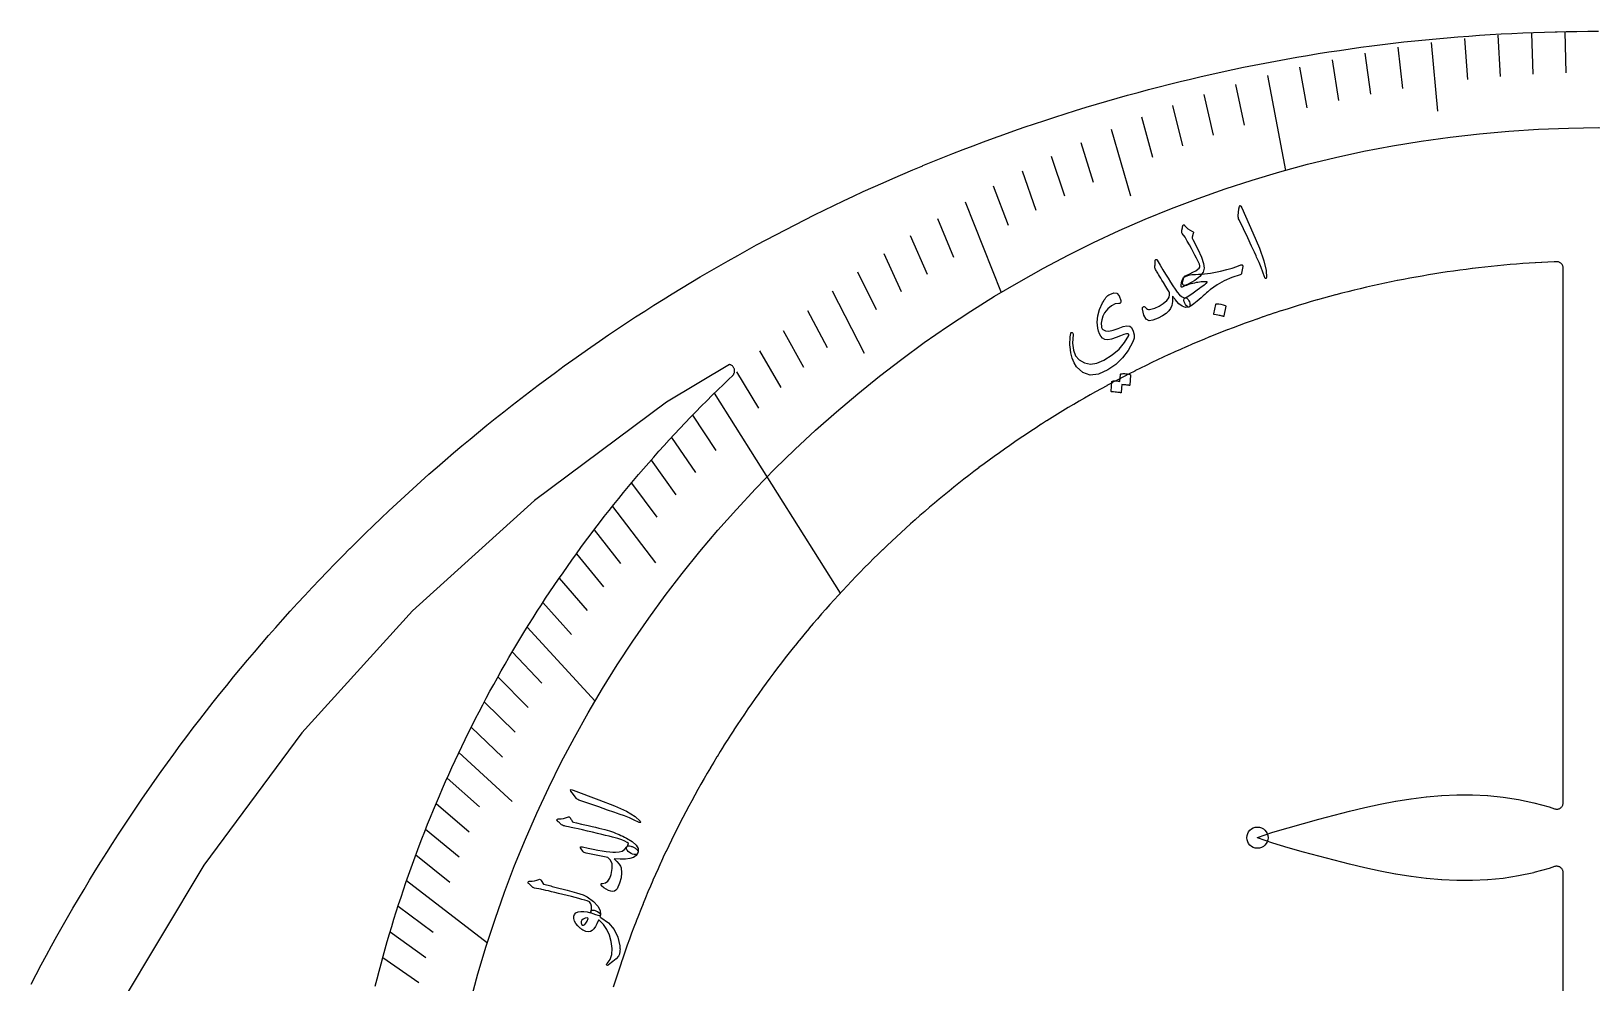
# Model space of a CAD drawing. Header units: millimetres. Extents: x -67 to 67, y -67 to 67.
# Drawn here: x -59.5 to -0.3, y 30.9 to 67 of the extents above; entities that cross this region are included whole.
import ezdxf

# ---------------------------------------------------------------- set-up
doc = ezdxf.new("R2010")
doc.units = ezdxf.units.MM
for name, color, linetype in [('CUT_INNER', 6, 'Continuous'), ('CUT_OUTER', 1, 'Continuous'), ('ENGRAVE', 7, 'Continuous'), ('ENGRAVE_FINE', 8, 'Continuous'), ('TEXT', 5, 'Continuous')]:
    doc.layers.add(name, color=color, linetype=linetype)

msp = doc.modelspace()

# ---------------------------------------------------------------- linework, layer by layer
at = {"layer": 'CUT_INNER'}
for points in [[(-1.34, 17.5474), (-1.34, 35.0734), (-1.3412, 35.0983), (-1.345, 35.123), (-1.3512, 35.1472), (-1.3597, 35.1707), (-1.3706, 35.1932), (-1.3836, 35.2145), (-1.3987, 35.2344), (-1.4157, 35.2526), (-1.4345, 35.2691), (-1.4548, 35.2837), (-1.4765, 35.2961), (-1.4992, 35.3063), (-1.5229, 35.3142), (-1.5473, 35.3197), (-1.5721, 35.3227), (-1.5971, 35.3233), (-1.622, 35.3213), (-1.6465, 35.3169), (-1.6706, 35.3101), (-1.872, 35.2415), (-1.8791, 35.2393), (-2.4547, 35.081), (-2.4617, 35.0793), (-3.0373, 34.9561), (-3.0442, 34.9548), (-3.62, 34.8648), (-3.6267, 34.864), (-4.2027, 34.8058), (-4.2092, 34.8053), (-4.7855, 34.7773), (-4.7917, 34.7771), (-5.3683, 34.7776), (-5.3741, 34.7777), (-5.9512, 34.8048), (-5.9564, 34.8051), (-6.5341, 34.8566), (-6.5388, 34.8571), (-7.117, 34.9309), (-7.1211, 34.9315), (-7.6999, 35.0251), (-7.7034, 35.0257), (-8.2828, 35.1366), (-8.2857, 35.1372), (-8.8657, 35.2627), (-8.868, 35.2633), (-9.4485, 35.4008), (-9.4504, 35.4013), (-10.0314, 35.5483), (-10.0328, 35.5486), (-10.6137, 35.7026), (-11.1964, 35.8623), (-11.7793, 36.0264), (-11.7805, 36.0267), (-12.3589, 36.1962), (-12.366, 36.1985), (-12.9391, 36.4044), (-12.9443, 36.4066), (-12.9391, 36.4088), (-12.366, 36.6147), (-12.3589, 36.617), (-11.7805, 36.7865), (-11.7793, 36.7869), (-11.1981, 36.9505), (-10.6157, 37.1101), (-10.0328, 37.2646), (-10.0314, 37.2649), (-9.4504, 37.412), (-9.4485, 37.4124), (-8.868, 37.5499), (-8.8657, 37.5505), (-8.2857, 37.676), (-8.2828, 37.6766), (-7.7034, 37.7875), (-7.6999, 37.7881), (-7.1211, 37.8817), (-7.117, 37.8823), (-6.5388, 37.9561), (-6.5341, 37.9566), (-5.9564, 38.0081), (-5.9512, 38.0085), (-5.3741, 38.0355), (-5.3683, 38.0356), (-4.7917, 38.0361), (-4.7855, 38.0359), (-4.2092, 38.0079), (-4.2027, 38.0074), (-3.6267, 37.9492), (-3.62, 37.9484), (-3.0442, 37.8584), (-3.0373, 37.8572), (-2.4617, 37.7339), (-2.4547, 37.7322), (-1.8791, 37.5739), (-1.872, 37.5717), (-1.6706, 37.5032), (-1.6465, 37.4963), (-1.622, 37.4919), (-1.5971, 37.4899), (-1.5721, 37.4905), (-1.5473, 37.4935), (-1.5229, 37.499), (-1.4992, 37.5069), (-1.4765, 37.5171), (-1.4548, 37.5295), (-1.4345, 37.5441), (-1.4157, 37.5606), (-1.3987, 37.5788), (-1.3836, 37.5987), (-1.3706, 37.62), (-1.3597, 37.6425), (-1.3512, 37.666), (-1.345, 37.6902), (-1.3412, 37.7149), (-1.34, 37.7398), (-1.34, 58.0073), (-1.3413, 58.0324), (-1.345, 58.0573), (-1.3513, 58.0817), (-1.36, 58.1053), (-1.371, 58.1279), (-1.3842, 58.1493), (-1.3995, 58.1693), (-1.4168, 58.1876), (-1.4358, 58.2041), (-1.4563, 58.2186), (-1.4782, 58.231), (-1.5013, 58.2411), (-1.5252, 58.2488), (-1.5498, 58.2541), (-1.5748, 58.2569), (-1.6, 58.2571), (-1.68, 58.2539), (-1.6816, 58.2539), (-1.92, 58.2429), (-1.9215, 58.2428), (-2.1598, 58.2304), (-2.1613, 58.2303), (-2.3996, 58.2164), (-2.4011, 58.2163), (-2.6393, 58.2009), (-2.6408, 58.2008), (-2.8789, 58.184), (-2.8804, 58.1839), (-3.1184, 58.1656), (-3.1199, 58.1655), (-3.3577, 58.1457), (-3.3592, 58.1456), (-3.597, 58.1244), (-3.5985, 58.1242), (-3.8361, 58.1016), (-3.8376, 58.1014), (-4.075, 58.0773), (-4.0765, 58.0772), (-4.3138, 58.0516), (-4.3153, 58.0514), (-4.5525, 58.0244), (-4.554, 58.0242), (-4.7909, 57.9957), (-4.7924, 57.9955), (-5.0292, 57.9656), (-5.0307, 57.9654), (-5.2673, 57.934), (-5.2688, 57.9338), (-5.5052, 57.9009), (-5.5067, 57.9007), (-5.7429, 57.8664), (-5.7444, 57.8662), (-5.9804, 57.8305), (-5.9819, 57.8302), (-6.2176, 57.793), (-6.2192, 57.7928), (-6.4547, 57.7542), (-6.4562, 57.7539), (-6.6914, 57.7138), (-6.6929, 57.7136), (-6.928, 57.672), (-6.9295, 57.6718), (-7.1642, 57.6288), (-7.1657, 57.6285), (-7.4002, 57.5841), (-7.4017, 57.5838), (-7.6359, 57.538), (-7.6374, 57.5377), (-7.8714, 57.4904), (-7.8729, 57.4901), (-8.1065, 57.4414), (-8.108, 57.4411), (-8.3413, 57.3909), (-8.3428, 57.3906), (-8.5758, 57.339), (-8.5773, 57.3387), (-8.81, 57.2857), (-8.8115, 57.2854), (-9.0439, 57.2309), (-9.0454, 57.2306), (-9.2774, 57.1747), (-9.2789, 57.1744), (-9.5106, 57.1171), (-9.512, 57.1167), (-9.7434, 57.058), (-9.7448, 57.0576), (-9.9758, 56.9975), (-9.9773, 56.9971), (-10.2079, 56.9356), (-10.2093, 56.9352), (-10.4396, 56.8722), (-10.441, 56.8718), (-10.6708, 56.8075), (-10.6723, 56.8071), (-10.9017, 56.7413), (-10.9032, 56.7409), (-11.1322, 56.6737), (-11.1337, 56.6733), (-11.3623, 56.6047), (-11.3637, 56.6042), (-11.5919, 56.5343), (-11.5934, 56.5338), (-11.8211, 56.4624), (-11.8225, 56.462), (-12.0498, 56.3892), (-12.0513, 56.3887), (-12.2781, 56.3146), (-12.2796, 56.3141), (-12.506, 56.2385), (-12.5074, 56.238), (-12.7333, 56.1611), (-12.7348, 56.1606), (-12.9602, 56.0823), (-12.9617, 56.0817), (-13.1866, 56.002), (-13.188, 56.0015), (-13.4125, 55.9204), (-13.4139, 55.9199), (-13.6379, 55.8374), (-13.6393, 55.8369), (-13.8628, 55.7531), (-13.8642, 55.7525), (-14.0871, 55.6673), (-14.0886, 55.6668), (-14.311, 55.5802), (-14.3124, 55.5796), (-14.5342, 55.4917), (-14.5357, 55.4911), (-14.757, 55.4018), (-14.7584, 55.4013), (-14.9792, 55.3106), (-14.9806, 55.31), (-15.2008, 55.218), (-15.2022, 55.2174), (-15.4218, 55.1241), (-15.4233, 55.1235), (-15.6423, 55.0288), (-15.6437, 55.0281), (-15.8622, 54.9321), (-15.8636, 54.9315), (-16.0815, 54.8341), (-16.0829, 54.8335), (-16.3002, 54.7348), (-16.3016, 54.7341), (-16.5182, 54.6341), (-16.5196, 54.6334), (-16.7357, 54.5321), (-16.737, 54.5314), (-16.9525, 54.4287), (-16.9539, 54.428), (-17.1686, 54.324), (-17.17, 54.3233), (-17.3842, 54.218), (-17.3855, 54.2173), (-17.599, 54.1107), (-17.6004, 54.11), (-17.8133, 54.002), (-17.8146, 54.0013), (-18.0268, 53.8921), (-18.0282, 53.8914), (-18.2397, 53.7808), (-18.241, 53.7801), (-18.4518, 53.6682), (-18.4532, 53.6675), (-18.6633, 53.5544), (-18.6647, 53.5536), (-18.8741, 53.4392), (-18.8754, 53.4385), (-19.0842, 53.3228), (-19.0855, 53.322), (-19.2935, 53.205), (-19.2948, 53.2043), (-19.5021, 53.086), (-19.5034, 53.0852), (-19.71, 52.9657), (-19.7113, 52.9649), (-19.9172, 52.8441), (-19.9185, 52.8433), (-20.1235, 52.7213), (-20.1249, 52.7205), (-20.3292, 52.5972), (-20.3305, 52.5964), (-20.5341, 52.4718), (-20.5354, 52.471), (-20.7382, 52.3452), (-20.7395, 52.3444), (-20.9415, 52.2173), (-20.9428, 52.2165), (-21.144, 52.0882), (-21.1453, 52.0874), (-21.3457, 51.9578), (-21.347, 51.957), (-21.5467, 51.8262), (-21.5479, 51.8254), (-21.7468, 51.6934), (-21.7481, 51.6926), (-21.9461, 51.5594), (-21.9474, 51.5585), (-22.1446, 51.4241), (-22.1458, 51.4232), (-22.3422, 51.2876), (-22.3435, 51.2867), (-22.539, 51.1499), (-22.5402, 51.149), (-22.7349, 51.011), (-22.7362, 51.0101), (-22.93, 50.8709), (-22.9313, 50.87), (-23.1243, 50.7296), (-23.1255, 50.7287), (-23.3176, 50.5871), (-23.3189, 50.5862), (-23.5101, 50.4435), (-23.5113, 50.4426), (-23.7017, 50.2986), (-23.7029, 50.2977), (-23.8924, 50.1526), (-23.8936, 50.1517), (-24.0822, 50.0054), (-24.0834, 50.0045), (-24.2711, 49.8571), (-24.2723, 49.8561), (-24.4591, 49.7076), (-24.4603, 49.7066), (-24.6462, 49.5569), (-24.6474, 49.556), (-24.8323, 49.4051), (-24.8335, 49.4042), (-25.0175, 49.2522), (-25.0187, 49.2512), (-25.2018, 49.0981), (-25.2029, 49.0971), (-25.3851, 48.9429), (-25.3862, 48.9419), (-25.5674, 48.7866), (-25.5686, 48.7856), (-25.7488, 48.6292), (-25.75, 48.6282), (-25.9292, 48.4706), (-25.9304, 48.4696), (-26.1087, 48.311), (-26.1098, 48.3099), (-26.2872, 48.1502), (-26.2883, 48.1492), (-26.4646, 47.9884), (-26.4658, 47.9873), (-26.6411, 47.8255), (-26.6422, 47.8244), (-26.8166, 47.6614), (-26.8177, 47.6604), (-26.991, 47.4964), (-26.9922, 47.4953), (-27.1645, 47.3302), (-27.1656, 47.3292), (-27.3369, 47.163), (-27.338, 47.1619), (-27.5083, 46.9947), (-27.5094, 46.9937), (-27.6787, 46.8254), (-27.6798, 46.8243), (-27.848, 46.6551), (-27.8491, 46.654), (-28.0163, 46.4837), (-28.0173, 46.4826), (-28.1835, 46.3113), (-28.1845, 46.3102), (-28.3496, 46.1378), (-28.3507, 46.1367), (-28.5147, 45.9634), (-28.5158, 45.9623), (-28.6787, 45.7879), (-28.6798, 45.7868), (-28.8417, 45.6114), (-28.8427, 45.6103), (-29.0035, 45.434), (-29.0045, 45.4328), (-29.1643, 45.2555), (-29.1653, 45.2544), (-29.3239, 45.0761), (-29.3249, 45.0749), (-29.4825, 44.8957), (-29.4835, 44.8945), (-29.6399, 44.7143), (-29.6409, 44.7131), (-29.7963, 44.5319), (-29.7972, 44.5307), (-29.9515, 44.3486), (-29.9524, 44.3474), (-30.1055, 44.1644), (-30.1065, 44.1632), (-30.2585, 43.9792), (-30.2595, 43.978), (-30.4103, 43.793), (-30.4113, 43.7918), (-30.561, 43.606), (-30.5619, 43.6048), (-30.7105, 43.418), (-30.7114, 43.4168), (-30.8588, 43.2291), (-30.8598, 43.2279), (-31.006, 43.0393), (-31.0069, 43.0381), (-31.152, 42.8486), (-31.153, 42.8474), (-31.2969, 42.657), (-31.2978, 42.6558), (-31.4406, 42.4645), (-31.4415, 42.4633), (-31.583, 42.2712), (-31.584, 42.2699), (-31.7243, 42.077), (-31.7252, 42.0757), (-31.8645, 41.8819), (-31.8653, 41.8806), (-32.0034, 41.6859), (-32.0042, 41.6847), (-32.1411, 41.4891), (-32.1419, 41.4879), (-32.2776, 41.2915), (-32.2784, 41.2902), (-32.4128, 41.093), (-32.4137, 41.0918), (-32.5469, 40.8937), (-32.5477, 40.8925), (-32.6797, 40.6936), (-32.6806, 40.6923), (-32.8113, 40.4927), (-32.8122, 40.4914), (-32.9417, 40.291), (-32.9425, 40.2897), (-33.0708, 40.0884), (-33.0716, 40.0871), (-33.1987, 39.8851), (-33.1995, 39.8838), (-33.3253, 39.681), (-33.3261, 39.6797), (-33.4507, 39.4762), (-33.4515, 39.4749), (-33.5748, 39.2705), (-33.5756, 39.2692), (-33.6977, 39.0641), (-33.6984, 39.0628), (-33.8192, 38.857), (-33.82, 38.8557), (-33.9396, 38.6491), (-33.9403, 38.6478), (-34.0586, 38.4405), (-34.0593, 38.4392), (-34.1763, 38.2312), (-34.1771, 38.2298), (-34.2928, 38.0211), (-34.2935, 38.0198), (-34.408, 37.8103), (-34.4087, 37.809), (-34.5218, 37.5989), (-34.5226, 37.5975), (-34.6344, 37.3867), (-34.6351, 37.3853), (-34.7457, 37.1738), (-34.7464, 37.1725), (-34.8557, 36.9603), (-34.8564, 36.9589), (-34.9643, 36.7461), (-34.965, 36.7447), (-35.0717, 36.5312), (-35.0723, 36.5298), (-35.1777, 36.3157), (-35.1783, 36.3143), (-35.2824, 36.0995), (-35.283, 36.0981), (-35.3857, 35.8827), (-35.3864, 35.8813), (-35.4878, 35.6653), (-35.4884, 35.6639), (-35.5884, 35.4472), (-35.5891, 35.4458), (-35.6878, 35.2286), (-35.6884, 35.2272), (-35.7858, 35.0093), (-35.7864, 35.0079), (-35.8825, 34.7894), (-35.8831, 34.788), (-35.9778, 34.5689), (-35.9784, 34.5675), (-36.0717, 34.3479), (-36.0723, 34.3465), (-36.1643, 34.1263), (-36.1649, 34.1249), (-36.2556, 33.9041), (-36.2562, 33.9027), (-36.3455, 33.6813), (-36.346, 33.6799), (-36.434, 33.4581), (-36.4345, 33.4566), (-36.5211, 33.2342), (-36.5216, 33.2328), (-36.6069, 33.0099), (-36.6074, 33.0084), (-36.6912, 32.785), (-36.6918, 32.7836), (-36.7742, 32.5596), (-36.7748, 32.5582), (-36.8558, 32.3337), (-36.8564, 32.3323), (-36.9361, 32.1073), (-36.9366, 32.1059), (-37.0149, 31.8805), (-37.0154, 31.879), (-37.0924, 31.6531), (-37.0928, 31.6516), (-37.1684, 31.4253), (-37.1689, 31.4238), (-37.243, 31.197), (-37.2435, 31.1955), (-37.3163, 30.9682), (-37.3168, 30.9668), (-37.3881, 30.739)], [(-46.4204, 30.7726), (-46.3482, 31.0572), (-46.2742, 31.3414), (-46.1985, 31.6251), (-46.1211, 31.9083), (-46.0419, 32.1911), (-45.961, 32.4733), (-45.8783, 32.7551), (-45.794, 33.0363), (-45.7079, 33.317), (-45.62, 33.5972), (-45.5305, 33.8769), (-45.4393, 34.156), (-45.3463, 34.4345), (-45.2516, 34.7125), (-45.1553, 34.9898), (-45.0572, 35.2666), (-44.9574, 35.5428), (-44.856, 35.8183), (-44.7528, 36.0932), (-44.648, 36.3675), (-44.5415, 36.6411), (-44.4333, 36.9141), (-44.3235, 37.1864), (-44.2119, 37.458), (-44.0987, 37.729), (-43.9839, 37.9992), (-43.8674, 38.2687), (-43.7492, 38.5375), (-43.6294, 38.8056), (-43.5079, 39.0729), (-43.3848, 39.3395), (-43.2601, 39.6053), (-43.1338, 39.8704), (-43.0058, 40.1347), (-42.8762, 40.3982), (-42.745, 40.6608), (-42.6122, 40.9227), (-42.4777, 41.1838), (-42.3417, 41.444), (-42.2041, 41.7034), (-42.0649, 41.9619), (-41.9241, 42.2196), (-41.7817, 42.4764), (-41.6378, 42.7323), (-41.4923, 42.9874), (-41.3452, 43.2415), (-41.1966, 43.4947), (-41.0464, 43.7471), (-40.8947, 43.9985), (-40.7414, 44.2489), (-40.5866, 44.4984), (-40.4303, 44.747), (-40.2725, 44.9946), (-40.1131, 45.2412), (-39.9522, 45.4868), (-39.7898, 45.7315), (-39.626, 45.9751), (-39.4606, 46.2178), (-39.2937, 46.4594), (-39.1254, 46.7), (-38.9556, 46.9395), (-38.7843, 47.178), (-38.6116, 47.4155), (-38.4374, 47.6518), (-38.2618, 47.8872), (-38.0847, 48.1214), (-37.9062, 48.3545), (-37.7263, 48.5866), (-37.5449, 48.8175), (-37.3621, 49.0473), (-37.178, 49.276), (-36.9924, 49.5035), (-36.8054, 49.73), (-36.6171, 49.9552), (-36.4273, 50.1793), (-36.2362, 50.4022), (-36.0437, 50.624), (-35.8499, 50.8446), (-35.6547, 51.0639), (-35.4582, 51.2821), (-35.2604, 51.4991), (-35.0612, 51.7148), (-34.8607, 51.9293), (-34.6589, 52.1426), (-34.4558, 52.3547), (-34.2513, 52.5655), (-34.0456, 52.775), (-33.8387, 52.9833), (-33.6304, 53.1902), (-33.4209, 53.396), (-33.2101, 53.6004), (-32.998, 53.8035), (-32.8624, 53.9319), (-32.8455, 53.9495), (-32.8304, 53.9687), (-32.8172, 53.9893), (-32.8061, 54.0111), (-32.7972, 54.0338), (-32.7906, 54.0574), (-32.7863, 54.0814), (-32.7843, 54.1058), (-32.7848, 54.1302), (-32.7876, 54.1544), (-32.7928, 54.1783), (-32.8003, 54.2016), (-32.81, 54.224), (-32.8218, 54.2454), (-32.8357, 54.2655), (-32.8515, 54.2841), (-32.869, 54.3011), (-32.8881, 54.3164), (-32.9086, 54.3296), (-32.9303, 54.3409), (-32.953, 54.3499), (-32.9722, 54.3555), (-35.362, 52.9231), (-35.3621, 52.923), (-40.3791, 49.2021), (-40.3792, 49.2021), (-45.0073, 45.0074), (-45.0074, 45.0073), (-49.2021, 40.3792), (-49.2021, 40.3791), (-52.923, 35.3621), (-52.9231, 35.362), (-56.1343, 30.0044)]]:
    msp.add_lwpolyline(points, dxfattribs=at)
at = {"layer": 'CUT_OUTER'}
msp.add_lwpolyline([(-59.4722, 30.8554), (-59.2818, 31.2197), (-59.0891, 31.5829), (-59.0888, 31.5835), (-59.0887, 31.5836), (-59.0887, 31.5837), (-58.8942, 31.9449), (-58.6971, 32.3056), (-58.4977, 32.6652), (-58.2962, 33.0235), (-58.0925, 33.3806), (-57.8866, 33.7364), (-57.6785, 34.091), (-57.4682, 34.4442), (-57.2558, 34.7962), (-57.0412, 35.1469), (-56.8245, 35.4962), (-56.6056, 35.8442), (-56.3846, 36.1908), (-56.1615, 36.5361), (-55.9362, 36.88), (-55.7089, 37.2226), (-55.7085, 37.2231), (-55.7085, 37.2232), (-55.7084, 37.2233), (-55.4794, 37.5637), (-55.2479, 37.9034), (-55.0143, 38.2417), (-54.7786, 38.5785), (-54.5409, 38.9139), (-54.3011, 39.2478), (-54.0592, 39.5803), (-53.8154, 39.9112), (-53.5695, 40.2407), (-53.3215, 40.5686), (-53.0716, 40.895), (-52.8197, 41.2199), (-52.5658, 41.5432), (-52.3099, 41.865), (-52.052, 42.1852), (-51.7922, 42.5038), (-51.7918, 42.5043), (-51.7917, 42.5044), (-51.7916, 42.5044), (-51.5304, 42.8207), (-51.2667, 43.1361), (-51.0011, 43.4499), (-50.7335, 43.762), (-50.464, 44.0725), (-50.1926, 44.3813), (-49.9194, 44.6884), (-49.6442, 44.9939), (-49.3672, 45.2976), (-49.0884, 45.5997), (-48.8076, 45.9), (-48.5251, 46.1987), (-48.2407, 46.4955), (-47.9545, 46.7907), (-47.6665, 47.084), (-47.3767, 47.3756), (-47.3762, 47.3761), (-47.3762, 47.3762), (-47.3761, 47.3762), (-47.0851, 47.6654), (-46.7918, 47.9534), (-46.4966, 48.2396), (-46.1998, 48.524), (-45.9012, 48.8066), (-45.6008, 49.0873), (-45.2988, 49.3662), (-44.995, 49.6432), (-44.6896, 49.9184), (-44.3824, 50.1916), (-44.0736, 50.463), (-43.7632, 50.7325), (-43.451, 51.0001), (-43.1373, 51.2657), (-42.8219, 51.5294), (-42.5049, 51.7912), (-42.5044, 51.7916), (-42.5044, 51.7917), (-42.5043, 51.7918), (-42.1864, 52.051), (-41.8662, 52.3089), (-41.5444, 52.5648), (-41.2211, 52.8187), (-40.8963, 53.0707), (-40.5698, 53.3206), (-40.2419, 53.5685), (-39.9125, 53.8144), (-39.5815, 54.0583), (-39.2491, 54.3002), (-38.9152, 54.54), (-38.5798, 54.7777), (-38.2429, 55.0134), (-37.9047, 55.247), (-37.565, 55.4786), (-37.2238, 55.708), (-37.2233, 55.7084), (-37.2232, 55.7085), (-37.2231, 55.7085), (-36.8813, 55.9354), (-36.5374, 56.1606), (-36.1921, 56.3838), (-35.8455, 56.6048), (-35.4975, 56.8237), (-35.1482, 57.0404), (-34.7975, 57.255), (-34.4455, 57.4674), (-34.0923, 57.6777), (-33.7377, 57.8858), (-33.3819, 58.0917), (-33.0248, 58.2954), (-32.6665, 58.497), (-32.307, 58.6963), (-31.9462, 58.8935), (-31.5843, 59.0884), (-31.5837, 59.0887), (-31.5836, 59.0887), (-31.5835, 59.0888), (-31.2211, 59.281), (-30.8568, 59.4715), (-30.4913, 59.6597), (-30.1246, 59.8457), (-29.7569, 60.0294), (-29.388, 60.2109), (-29.018, 60.39), (-28.6469, 60.567), (-28.2747, 60.7416), (-27.9015, 60.9139), (-27.5272, 61.084), (-27.1519, 61.2517), (-26.7755, 61.4172), (-26.3982, 61.5803), (-26.0198, 61.7411), (-25.6405, 61.8996), (-25.6399, 61.8999), (-25.6398, 61.8999), (-25.6397, 61.9), (-25.2602, 62.0558), (-24.879, 62.2096), (-24.4968, 62.3611), (-24.1137, 62.5102), (-23.7297, 62.657), (-23.3448, 62.8014), (-22.959, 62.9435), (-22.5723, 63.0832), (-22.1848, 63.2205), (-21.7965, 63.3554), (-21.4074, 63.488), (-21.0174, 63.6181), (-20.6267, 63.7459), (-20.2351, 63.8713), (-19.8428, 63.9942), (-19.4498, 64.1148), (-19.4492, 64.115), (-19.4491, 64.115), (-19.449, 64.115), (-19.056, 64.2329), (-18.6616, 64.3486), (-18.2664, 64.4619), (-17.8705, 64.5728), (-17.4739, 64.6812), (-17.0767, 64.7872), (-16.6789, 64.8908), (-16.2804, 64.9919), (-15.8813, 65.0906), (-15.4816, 65.1868), (-15.0814, 65.2806), (-14.6805, 65.3719), (-14.2791, 65.4607), (-13.8772, 65.5471), (-13.4748, 65.631), (-13.0718, 65.7125), (-13.0711, 65.7126), (-13.0711, 65.7126), (-13.071, 65.7126), (-12.6684, 65.7914), (-12.2644, 65.8679), (-11.86, 65.9419), (-11.4552, 66.0135), (-11.0499, 66.0825), (-10.6442, 66.1491), (-10.2382, 66.2131), (-9.8317, 66.2747), (-9.4249, 66.3338), (-9.0177, 66.3904), (-8.6101, 66.4445), (-8.2023, 66.496), (-7.7941, 66.5451), (-7.3856, 66.5917), (-6.9769, 66.6357), (-6.5679, 66.6773), (-6.5672, 66.6774), (-6.5671, 66.6774), (-6.567, 66.6774), (-6.1587, 66.7163), (-5.7492, 66.7529), (-5.3395, 66.7869), (-4.9296, 66.8184), (-4.5195, 66.8474), (-4.1093, 66.8739), (-3.6988, 66.8978), (-3.2883, 66.9193), (-2.8776, 66.9382), (-2.4668, 66.9546), (-2.056, 66.9684), (-1.645, 66.9798), (-1.5661, 66.9815), (-1.2333, 66.9886), (-0.8222, 66.995), (-0.4111, 66.9987), (0, 67)], dxfattribs=at)
at = {"layer": 'ENGRAVE'}
for points in [[(-12.5674, 65.3203), (-11.8741, 61.7168)], [(-24.0369, 60.5252), (-22.6705, 57.0844)], [(-33.5549, 53.2647), (-28.7775, 45.6811)], [(-40.6493, 44.3978), (-38.0751, 41.5863)], [(-45.228, 34.7811), (-42.156, 32.4187)]]:
    msp.add_lwpolyline(points, dxfattribs=at)
for centre, radius in [((0, 19.1457), 44.1961), ((-12.9451, 36.4066), 0.402)]:
    msp.add_circle(centre, radius, dxfattribs=at)
at = {"layer": 'ENGRAVE_FINE'}
for points in [[(-2.5503, 66.932), (-2.4906, 65.3651)], [(-1.2757, 66.983), (-1.2459, 65.4154)], [(-7.6138, 66.3904), (-7.435, 64.8312)], [(-6.3555, 66.5761), (-6.107, 63.9729)], [(-5.0913, 66.7284), (-4.972, 65.1644)], [(-3.8226, 66.8471), (-3.733, 65.2814)], [(-10.1088, 65.9201), (-9.8707, 64.3675)], [(-8.8653, 66.1717), (-8.6568, 64.6155)], [(-11.3431, 65.6362), (-11.0755, 64.0876)], [(-14.9812, 64.5945), (-14.6255, 63.0608)], [(-13.7804, 64.9729), (-13.454, 63.4337)], [(-16.1689, 64.1857), (-15.784, 62.6578)], [(-17.3424, 63.747), (-16.9284, 62.2255)], [(-19.6432, 62.7826), (-19.1716, 61.2751)], [(-18.5008, 63.2791), (-17.7626, 60.7542)], [(-20.7689, 62.2582), (-20.2686, 60.7585)], [(-21.8769, 61.7067), (-21.3481, 60.2151)], [(-22.9665, 61.1287), (-22.4094, 59.6458)], [(-25.0875, 59.8968), (-24.4742, 58.4325)], [(-26.1176, 59.2444), (-25.4765, 57.7901)], [(-27.1266, 58.5688), (-26.4579, 57.1249)], [(-28.1139, 57.8709), (-27.4177, 56.4379)], [(-29.0789, 57.1516), (-27.8728, 54.7811)], [(-30.0213, 56.4118), (-29.2709, 55.0018)], [(-30.9404, 55.6522), (-30.1632, 54.2544)], [(-31.836, 54.8739), (-31.0323, 53.4887)], [(-32.7076, 54.0778), (-31.8776, 52.7055)], [(-34.3777, 52.4355), (-33.4959, 51.0905)], [(-35.1756, 51.5912), (-34.2683, 50.2604)], [(-35.9486, 50.7326), (-35.016, 49.4165)], [(-36.6964, 49.8607), (-35.7388, 48.5596)], [(-37.4188, 48.9763), (-35.7805, 46.832)], [(-38.1159, 48.0803), (-37.1093, 46.8106)], [(-38.7875, 47.1737), (-37.7568, 45.9201)], [(-39.4336, 46.2571), (-38.3791, 45.0202)], [(-40.0541, 45.3316), (-38.9762, 44.1116)], [(-41.219, 43.4568), (-40.0952, 42.2719)], [(-41.7635, 42.5091), (-40.6171, 41.3423)], [(-42.2827, 41.5556), (-41.1143, 40.4073)], [(-42.777, 40.5972), (-41.5868, 39.4676)], [(-43.2464, 39.6344), (-41.2247, 37.7816)], [(-43.6911, 38.6681), (-42.4585, 37.5772)], [(-44.1114, 37.6989), (-42.8581, 36.6278)], [(-44.5074, 36.7276), (-43.2339, 35.6767)], [(-44.8795, 35.7548), (-43.5861, 34.7243)], [(-45.553, 33.8072), (-44.221, 32.8186)], [(-45.855, 32.8336), (-44.5042, 31.8664)], [(-46.1341, 31.861), (-44.7651, 30.9155)]]:
    msp.add_lwpolyline(points, dxfattribs=at)
at = {"layer": 'TEXT'}
for points in [[(-13.6455, 60.2584), (-13.6299, 60.3457), (-13.6061, 60.3824), (-13.5744, 60.3685), (-13.5348, 60.3039), (-13.1178, 59.3539), (-12.8659, 58.7694), (-12.6973, 58.2919), (-12.6104, 57.9219), (-12.6042, 57.6595), (-12.6109, 57.6358), (-12.6189, 57.6215), (-12.6285, 57.6167), (-12.6396, 57.6213), (-12.6503, 57.6308), (-12.6602, 57.6445), (-12.6694, 57.6623), (-12.6777, 57.6842), (-12.7347, 57.8576), (-12.8032, 58.0389), (-12.8831, 58.2281), (-12.9747, 58.425), (-12.9977, 58.4768), (-13.0613, 58.6161), (-13.1659, 58.8429), (-13.3117, 59.1569), (-13.644, 59.8502), (-13.659, 59.888), (-13.6688, 59.9241), (-13.6734, 59.9587), (-13.6728, 59.9916)], [(-15.1454, 58.1605), (-15.1981, 58.2701), (-15.2549, 58.3848), (-15.3159, 58.5046), (-15.3809, 58.6297), (-15.4506, 58.7603), (-15.5253, 58.8968), (-15.6052, 59.0393), (-15.6901, 59.1876), (-15.8024, 59.3291), (-15.8112, 59.35), (-15.8166, 59.3711), (-15.8184, 59.3925), (-15.8168, 59.414), (-15.8152, 59.4254), (-15.8125, 59.4407), (-15.8085, 59.4598), (-15.8034, 59.4827), (-15.7975, 59.5096), (-15.7911, 59.5407), (-15.7842, 59.5759), (-15.7768, 59.6153), (-15.7738, 59.6283), (-15.7681, 59.639), (-15.7598, 59.6473), (-15.7487, 59.6533), (-15.7384, 59.6551), (-15.7281, 59.6523), (-15.7178, 59.645), (-15.7076, 59.6331), (-15.6492, 59.5668), (-15.5805, 59.5072), (-15.5016, 59.4543), (-15.4125, 59.4081), (-15.3893, 59.3944), (-15.3759, 59.377), (-15.3722, 59.3558), (-15.3783, 59.331), (-15.4205, 59.1838), (-15.422, 59.1672), (-15.4192, 59.1471), (-15.4122, 59.1235), (-15.4009, 59.0965), (-15.2076, 58.7289), (-15.0712, 58.4264), (-14.991, 58.1891), (-14.9666, 58.0173), (-15.0078, 57.8543), (-15.1263, 57.6964), (-15.3216, 57.5429), (-15.5937, 57.3925), (-15.7019, 57.355), (-15.7678, 57.3667), (-15.7912, 57.4277), (-15.772, 57.5381), (-15.7671, 57.5537), (-15.7623, 57.5689), (-15.7577, 57.5837), (-15.7531, 57.5982), (-15.7488, 57.6124), (-15.7445, 57.6262), (-15.7405, 57.6397), (-15.7365, 57.6529), (-15.7245, 57.6797), (-15.7064, 57.7027), (-15.6821, 57.722), (-15.6517, 57.7375), (-15.512, 57.7989), (-15.3908, 57.8581), (-15.2881, 57.9152), (-15.204, 57.9703), (-15.1598, 58.01), (-15.1353, 58.0548), (-15.1305, 58.105), (-15.1454, 58.1605)], [(-15.6899, 56.888), (-15.6563, 56.886), (-15.6253, 56.8738), (-15.5968, 56.8513), (-15.571, 56.8187), (-15.5451, 56.7758), (-15.5253, 56.7327), (-15.5116, 56.6893), (-15.504, 56.6457), (-15.503, 56.6062), (-15.5094, 56.5751), (-15.5232, 56.5522), (-15.5443, 56.5378), (-15.6721, 56.5224), (-15.8011, 56.5639), (-15.9315, 56.6622), (-16.0636, 56.8175), (-16.084, 56.8454), (-16.1017, 56.8695), (-16.1167, 56.8898), (-16.1289, 56.9065), (-16.1385, 56.9195), (-16.1453, 56.9288), (-16.1494, 56.9343), (-16.1507, 56.9362), (-16.1614, 56.9451), (-16.1685, 56.9458), (-16.1721, 56.9382), (-16.1722, 56.9224), (-16.1738, 56.7457), (-16.1964, 56.5977), (-16.2398, 56.4784), (-16.3044, 56.3875), (-16.4134, 56.2913), (-16.5504, 56.2004), (-16.7157, 56.1146), (-16.9092, 56.0334), (-17.0549, 56.0148), (-17.1693, 56.0793), (-17.2523, 56.2275), (-17.3032, 56.4597), (-17.3043, 56.49), (-17.2998, 56.5147), (-17.2898, 56.5339), (-17.2744, 56.5474), (-17.2559, 56.5539), (-17.237, 56.5518), (-17.2177, 56.5413), (-17.198, 56.5223), (-17.1559, 56.4816), (-17.1151, 56.4549), (-17.0755, 56.442), (-17.0371, 56.443), (-16.8442, 56.497), (-16.6713, 56.571), (-16.5183, 56.6653), (-16.3848, 56.7801), (-16.3331, 56.8445), (-16.2986, 56.9162), (-16.2815, 56.9953), (-16.2817, 57.0818), (-16.2985, 57.1156), (-16.3428, 57.192), (-16.4147, 57.3111), (-16.5144, 57.4726), (-16.5671, 57.5593), (-16.6146, 57.6377), (-16.6568, 57.7077), (-16.6937, 57.7694), (-16.7253, 57.8221), (-16.7516, 57.8654), (-16.7727, 57.8992), (-16.7885, 57.9235), (-16.8096, 57.962), (-16.8241, 57.9976), (-16.8321, 58.0303), (-16.8335, 58.0602), (-16.8319, 58.0986), (-16.8302, 58.1345), (-16.8286, 58.1677), (-16.8271, 58.1984), (-16.8258, 58.2263), (-16.8251, 58.2514), (-16.8249, 58.2737), (-16.8253, 58.2932), (-16.824, 58.3095), (-16.8189, 58.3223), (-16.8098, 58.3316), (-16.7969, 58.3375), (-16.7804, 58.3382), (-16.7661, 58.3346), (-16.7541, 58.3266), (-16.7443, 58.3141), (-16.6353, 58.1262), (-16.5303, 57.949), (-16.4292, 57.7823), (-16.3319, 57.6263), (-16.2389, 57.4808), (-16.1502, 57.3457), (-16.0658, 57.221), (-15.9858, 57.1068), (-15.9039, 57.0033), (-15.8272, 56.9323), (-15.756, 56.8939), (-15.6899, 56.888)], [(-15.2923, 57.777), (-15.1836, 57.7786), (-15.0721, 57.7843), (-14.9578, 57.7942), (-14.8409, 57.8083), (-14.7215, 57.826), (-14.6001, 57.8469), (-14.4767, 57.871), (-14.3512, 57.8983), (-14.1107, 57.9554), (-13.9008, 58.0141), (-13.7214, 58.0747), (-13.5724, 58.1378), (-13.5559, 58.1435), (-13.5411, 58.1442), (-13.5279, 58.1398), (-13.5163, 58.1305), (-13.5071, 58.1178), (-13.5013, 58.1033), (-13.4988, 58.0872), (-13.4996, 58.0694), (-13.5449, 57.817), (-13.5505, 57.7961), (-13.5618, 57.7798), (-13.5785, 57.7684), (-13.6008, 57.7617), (-13.917, 57.655), (-14.2099, 57.5259), (-14.4792, 57.375), (-14.7245, 57.2027), (-14.7379, 57.1929), (-14.7605, 57.1747), (-14.792, 57.1481), (-14.8326, 57.1132), (-14.8821, 57.0699), (-14.9405, 57.0182), (-15.0078, 56.958), (-15.0838, 56.8894), (-15.2314, 56.7584), (-15.3571, 56.656), (-15.4613, 56.5824), (-15.5443, 56.5378), (-15.5697, 56.5369), (-15.6001, 56.5533), (-15.6355, 56.5871), (-15.6759, 56.6382), (-15.7245, 56.728), (-15.7424, 56.7999), (-15.7296, 56.8538), (-15.6861, 56.8896), (-15.6134, 56.9289), (-15.5131, 56.9929), (-15.3848, 57.0816), (-15.2283, 57.1947), (-15.1493, 57.2518), (-15.08, 57.3018), (-15.0205, 57.3447), (-14.9708, 57.3805), (-14.9312, 57.4091), (-14.902, 57.4305), (-14.8832, 57.4448), (-14.8748, 57.4518), (-14.8719, 57.4551), (-14.8693, 57.4579), (-14.8671, 57.4603), (-14.8654, 57.4623), (-14.8637, 57.4639), (-14.862, 57.4653), (-14.8602, 57.4664), (-14.8583, 57.4673), (-14.8486, 57.4778), (-14.8462, 57.4855), (-14.8512, 57.4904), (-14.8635, 57.4924), (-14.9159, 57.4959), (-14.97, 57.4967), (-15.026, 57.4948), (-15.0837, 57.4901), (-15.1434, 57.4829), (-15.2049, 57.4734), (-15.2685, 57.4615), (-15.334, 57.4474), (-15.3979, 57.4323), (-15.4604, 57.4159), (-15.5216, 57.3982), (-15.5814, 57.3793), (-15.6394, 57.3591), (-15.6947, 57.3375), (-15.7476, 57.3146), (-15.7978, 57.2904), (-15.8119, 57.2866), (-15.8231, 57.2879), (-15.8312, 57.2945), (-15.8364, 57.3063), (-15.8386, 57.3302), (-15.8392, 57.3543), (-15.838, 57.3784), (-15.8352, 57.4027), (-15.8311, 57.4274), (-15.8263, 57.4531), (-15.8207, 57.4796), (-15.8142, 57.5071), (-15.7975, 57.561), (-15.7768, 57.6056), (-15.7523, 57.641), (-15.724, 57.6671), (-15.6439, 57.7127), (-15.5452, 57.7464), (-15.428, 57.7679), (-15.2923, 57.777)], [(-18.2002, 56.6733), (-18.3442, 56.6539), (-18.4832, 56.5876), (-18.6168, 56.4746), (-18.7444, 56.3148), (-18.8124, 56.1889), (-18.8552, 56.0577), (-18.873, 55.9214), (-18.8657, 55.78), (-18.859, 55.7544), (-18.8472, 55.7302), (-18.8302, 55.7076), (-18.8081, 55.6864), (-18.7077, 55.6367), (-18.5776, 55.6268), (-18.4176, 55.6565), (-18.2274, 55.7254), (-18.0404, 55.7942), (-17.8942, 55.8227), (-17.7892, 55.8114), (-17.7253, 55.7607), (-17.6548, 55.6239), (-17.6218, 55.4877), (-17.626, 55.3521), (-17.6672, 55.2171), (-17.8452, 54.8902), (-18.0624, 54.6039), (-18.3197, 54.3574), (-18.618, 54.1496), (-18.9783, 53.988), (-19.2963, 53.9539), (-19.5742, 54.0486), (-19.8125, 54.2736), (-19.9019, 54.4204), (-19.9722, 54.5948), (-20.0233, 54.797), (-20.0544, 55.0272), (-20.0577, 55.0941), (-20.0592, 55.1596), (-20.0588, 55.2237), (-20.0567, 55.2864), (-20.0527, 55.348), (-20.0466, 55.4088), (-20.0386, 55.4689), (-20.0285, 55.5283), (-20.0202, 55.5551), (-20.0082, 55.5707), (-19.9925, 55.5751), (-19.9731, 55.5684), (-19.9572, 55.5554), (-19.9465, 55.5397), (-19.9409, 55.5211), (-19.9403, 55.4998), (-19.9575, 55.1715), (-19.9245, 54.9018), (-19.8429, 54.6903), (-19.7139, 54.5366), (-19.5072, 54.414), (-19.2814, 54.3711), (-19.036, 54.4073), (-18.7699, 54.5223), (-18.4562, 54.7211), (-18.195, 54.9432), (-17.9858, 55.1898), (-17.8285, 55.4619), (-17.8208, 55.4821), (-17.822, 55.4979), (-17.832, 55.5095), (-17.8508, 55.5167), (-17.9128, 55.5167), (-18.0096, 55.4948), (-18.1411, 55.4505), (-18.3072, 55.3836), (-18.4794, 55.3215), (-18.6224, 55.2961), (-18.7363, 55.3078), (-18.8213, 55.3569), (-18.8879, 55.4318), (-18.941, 55.5191), (-18.9805, 55.6188), (-19.0062, 55.731), (-19.0233, 55.9687), (-18.9988, 56.2079), (-18.9323, 56.4485), (-18.8232, 56.6903), (-18.7918, 56.7502), (-18.7593, 56.8047), (-18.7258, 56.8537), (-18.6913, 56.8973), (-18.6562, 56.9355), (-18.6209, 56.9685), (-18.5853, 56.9962), (-18.5496, 57.0187), (-18.3955, 57.0771), (-18.2744, 57.0576), (-18.1865, 56.9604), (-18.1316, 56.786), (-18.1282, 56.7336), (-18.1385, 56.6973), (-18.1625, 56.6772), (-18.2002, 56.6733)], [(-14.5276, 56.6372), (-14.5248, 56.644), (-14.5192, 56.6495), (-14.511, 56.6538), (-14.5001, 56.6569), (-14.4137, 56.6546), (-14.329, 56.6436), (-14.2462, 56.6239), (-14.1651, 56.5955), (-14.1562, 56.5898), (-14.1506, 56.583), (-14.1483, 56.5748), (-14.1494, 56.5654), (-14.2141, 56.198), (-14.2179, 56.1883), (-14.2258, 56.1833), (-14.2376, 56.183), (-14.2534, 56.1874), (-14.2671, 56.1912), (-14.2884, 56.1965), (-14.3174, 56.2034), (-14.3541, 56.2118), (-14.399, 56.2215), (-14.4525, 56.2323), (-14.5147, 56.2442), (-14.5856, 56.2572), (-14.5955, 56.2601), (-14.6016, 56.2645), (-14.6039, 56.2703), (-14.6024, 56.2777)], [(-18.1422, 53.9809), (-18.1402, 53.9879), (-18.1354, 53.9939), (-18.1279, 53.999), (-18.1176, 54.0032), (-18.0754, 54.0076), (-18.0336, 54.01), (-17.9922, 54.0103), (-17.9513, 54.0086), (-17.9103, 54.0048), (-17.8691, 53.9987), (-17.8276, 53.9903), (-17.7859, 53.9797), (-17.7764, 53.9748), (-17.7698, 53.9679), (-17.766, 53.9588), (-17.7651, 53.9478), (-17.7884, 53.5757), (-17.7911, 53.5696), (-17.7979, 53.5661), (-17.8089, 53.5651), (-17.8239, 53.5668), (-17.8352, 53.5698), (-17.8526, 53.5727), (-17.8762, 53.5758), (-17.906, 53.5788), (-17.9423, 53.5821), (-17.9855, 53.5855), (-18.0356, 53.5892), (-18.0925, 53.5931), (-18.1096, 53.303), (-18.1121, 53.293), (-18.1191, 53.2872), (-18.1305, 53.2856), (-18.1464, 53.2882), (-18.1602, 53.2904), (-18.1816, 53.2933), (-18.2107, 53.297), (-18.2474, 53.3012), (-18.2922, 53.3059), (-18.3456, 53.3108), (-18.4076, 53.3157), (-18.4782, 53.3207), (-18.4866, 53.3234), (-18.492, 53.3276), (-18.4944, 53.3335), (-18.4937, 53.3411), (-18.4674, 53.7045), (-18.4655, 53.7115), (-18.4608, 53.7176), (-18.4533, 53.7228), (-18.4431, 53.727), (-18.4082, 53.7327), (-18.3732, 53.7362), (-18.3383, 53.7376), (-18.3034, 53.7368), (-18.2687, 53.7342), (-18.2343, 53.7299), (-18.2001, 53.7239), (-18.1662, 53.7163)], [(-38.9499, 38.1026), (-39.0014, 38.1748), (-39.0111, 38.2175), (-38.9789, 38.2304), (-38.905, 38.2136), (-37.934, 37.8483), (-37.3398, 37.6203), (-36.8803, 37.4073), (-36.5549, 37.211), (-36.3629, 37.0322), (-36.3505, 37.0108), (-36.3459, 36.9951), (-36.3491, 36.9848), (-36.3602, 36.9802), (-36.3745, 36.9792), (-36.3912, 36.9816), (-36.4103, 36.9875), (-36.4318, 36.9969), (-36.5958, 37.0772), (-36.7733, 37.1549), (-36.9645, 37.2298), (-37.1694, 37.3018), (-37.2225, 37.3216), (-37.3666, 37.3734), (-37.6019, 37.457), (-37.9285, 37.572), (-38.6567, 37.8186), (-38.6942, 37.8342), (-38.7269, 37.8525), (-38.7549, 37.8733), (-38.7781, 37.8967)], [(-39.4958, 37.0294), (-39.5109, 37.0451), (-39.5197, 37.0609), (-39.522, 37.0769), (-39.5179, 37.0929), (-39.5097, 37.1053), (-39.4978, 37.1142), (-39.4823, 37.1196), (-39.4632, 37.1216), (-39.369, 37.1218), (-39.2807, 37.133), (-39.1984, 37.1552), (-39.1219, 37.1885), (-39.0911, 37.1967), (-39.0631, 37.1928), (-39.0376, 37.1768), (-39.0149, 37.1488), (-39.0042, 37.1316), (-38.9937, 37.1143), (-38.9833, 37.0966), (-38.9729, 37.0788), (-38.9626, 37.0609), (-38.9521, 37.0433), (-38.9415, 37.0259), (-38.9308, 37.0088), (-38.8927, 36.9941), (-38.7805, 36.965), (-38.5944, 36.9216), (-38.3344, 36.8633), (-38.1915, 36.8312), (-38.0576, 36.8002), (-37.9328, 36.7703), (-37.8171, 36.7415), (-37.7108, 36.7137), (-37.6142, 36.6868), (-37.5273, 36.6608), (-37.4502, 36.6359), (-37.3782, 36.6107), (-37.3069, 36.5841), (-37.2363, 36.556), (-37.1664, 36.5265), (-37.0968, 36.4954), (-37.0275, 36.4627), (-36.9584, 36.4283), (-36.8894, 36.3924), (-36.6656, 36.2561), (-36.516, 36.1236), (-36.4406, 35.995), (-36.4393, 35.8701), (-36.4611, 35.8188), (-36.4944, 35.785), (-36.5394, 35.7689), (-36.596, 35.7705), (-36.6565, 35.7855), (-36.7133, 35.8102), (-36.7663, 35.8444), (-36.8155, 35.8883), (-36.8576, 35.9364), (-36.8816, 35.9797), (-36.8874, 36.0183), (-36.8752, 36.052), (-36.8619, 36.0762), (-36.85, 36.0979), (-36.8396, 36.1172), (-36.8305, 36.134), (-36.8233, 36.1487), (-36.8182, 36.1619), (-36.8153, 36.1736), (-36.8145, 36.1836), (-36.8636, 36.2269), (-36.9475, 36.2726), (-37.0663, 36.3208), (-37.22, 36.3713), (-37.3127, 36.3983), (-37.4196, 36.4277), (-37.5408, 36.4596), (-37.6763, 36.4938), (-37.8262, 36.5307), (-37.9907, 36.5704), (-38.1698, 36.6131), (-38.3635, 36.6585), (-38.5531, 36.7023), (-38.72, 36.7401), (-38.864, 36.772), (-38.9852, 36.7982), (-39.0833, 36.8189), (-39.1584, 36.8345), (-39.2103, 36.845), (-39.2391, 36.8505), (-39.2753, 36.8605), (-39.3114, 36.8771), (-39.3475, 36.9003), (-39.3834, 36.9301), (-39.4005, 36.9471), (-39.4167, 36.9627), (-39.432, 36.9771), (-39.4465, 36.9901), (-39.4601, 37.0019), (-39.4729, 37.0124), (-39.4848, 37.0215), (-39.4958, 37.0294)], [(-36.4372, 35.8646), (-36.4761, 35.7916), (-36.5196, 35.7324), (-36.5676, 35.687), (-36.6203, 35.6554), (-36.7551, 35.6132), (-36.9226, 35.5914), (-37.1231, 35.5896), (-37.3567, 35.6079), (-37.2491, 35.5018), (-37.1682, 35.4082), (-37.1139, 35.3272), (-37.0863, 35.2586), (-37.0696, 35.0762), (-37.0902, 34.8836), (-37.1481, 34.6804), (-37.243, 34.466), (-37.2833, 34.4109), (-37.3362, 34.3775), (-37.4018, 34.3659), (-37.4801, 34.376), (-37.5654, 34.4048), (-37.6517, 34.4491), (-37.7391, 34.509), (-37.8275, 34.5847), (-37.8386, 34.5971), (-37.8455, 34.6101), (-37.8483, 34.6236), (-37.8468, 34.6377), (-37.8398, 34.6534), (-37.8291, 34.6642), (-37.8147, 34.6702), (-37.7966, 34.6712), (-37.6849, 34.6942), (-37.5926, 34.7593), (-37.5197, 34.8664), (-37.4656, 35.0158), (-37.4264, 35.2386), (-37.4337, 35.4187), (-37.4884, 35.5563), (-37.5907, 35.6515), (-38.4172, 35.8229), (-38.4544, 35.8326), (-38.4855, 35.8455), (-38.5107, 35.8617), (-38.5298, 35.8811), (-38.6166, 35.9985), (-38.6276, 36.0148), (-38.6345, 36.0287), (-38.6372, 36.0401), (-38.6358, 36.0492), (-38.6252, 36.0578), (-38.6075, 36.0615), (-38.5827, 36.0603), (-38.5508, 36.0542), (-38.3406, 36.0086), (-38.1457, 35.969), (-37.9663, 35.9354), (-37.8023, 35.9081), (-37.6538, 35.8864), (-37.5211, 35.87), (-37.4042, 35.8589), (-37.303, 35.8533), (-37.1645, 35.8639), (-37.0469, 35.9012), (-36.9499, 35.9651), (-36.8735, 36.0557), (-36.85, 36.0803), (-36.8167, 36.0934), (-36.7736, 36.0952), (-36.7206, 36.0855), (-36.6941, 36.0773), (-36.6678, 36.068), (-36.6416, 36.0576), (-36.6157, 36.0462), (-36.5902, 36.0333), (-36.5653, 36.0184), (-36.541, 36.0016), (-36.5174, 35.9828), (-36.4759, 35.945), (-36.4487, 35.9127), (-36.4358, 35.886), (-36.4372, 35.8646)], [(-40.4496, 34.5287), (-40.5032, 34.5811), (-40.5459, 34.6222), (-40.5776, 34.6521), (-40.5984, 34.6708), (-40.6111, 34.684), (-40.6186, 34.6975), (-40.6209, 34.7115), (-40.6179, 34.7258), (-40.6096, 34.7402), (-40.5974, 34.75), (-40.5812, 34.7554), (-40.5611, 34.7563), (-40.4635, 34.7582), (-40.3718, 34.7698), (-40.2858, 34.7913), (-40.2055, 34.8224), (-40.1807, 34.8302), (-40.1577, 34.8262), (-40.1364, 34.8105), (-40.1168, 34.7831), (-40.03, 34.6458), (-39.9731, 34.6308), (-39.9172, 34.6162), (-39.8623, 34.6019), (-39.8083, 34.588), (-39.7554, 34.5745), (-39.7034, 34.5613), (-39.6524, 34.5485), (-39.6024, 34.5361), (-39.14, 34.4199), (-38.7824, 34.3189), (-38.5294, 34.2338), (-38.3809, 34.1652), (-38.1336, 33.9837), (-37.9666, 33.809), (-37.8798, 33.6406), (-37.8731, 33.4781), (-37.8746, 33.4743), (-37.8761, 33.4704), (-37.8775, 33.4665), (-37.879, 33.4627), (-37.9099, 33.4481), (-37.9662, 33.4524), (-38.048, 33.4758), (-38.1554, 33.5182), (-38.1939, 33.5369), (-38.2189, 33.5588), (-38.2302, 33.584), (-38.2279, 33.6124), (-38.2102, 33.719), (-38.2149, 33.8152), (-38.2419, 33.9012), (-38.2913, 33.9771), (-38.3749, 34.0056), (-38.4708, 34.0359), (-38.5791, 34.0677), (-38.6997, 34.1012), (-38.8322, 34.1363), (-38.9758, 34.173), (-39.1307, 34.2114), (-39.2968, 34.2513), (-39.4597, 34.2916), (-39.6062, 34.3273), (-39.7365, 34.3583), (-39.8505, 34.3848), (-39.9479, 34.4071), (-40.0287, 34.426), (-40.0928, 34.4414), (-40.1401, 34.4533), (-40.3803, 34.4976), (-40.4029, 34.5048), (-40.422, 34.5123), (-40.4376, 34.5203), (-40.4496, 34.5287)], [(-37.8589, 33.3844), (-37.5679, 33.1725), (-37.3513, 32.921), (-37.2082, 32.6306), (-37.1375, 32.3009), (-37.1338, 32.2572), (-37.1316, 32.2146), (-37.131, 32.1731), (-37.1319, 32.1327), (-37.1344, 32.0937), (-37.1389, 32.0565), (-37.1452, 32.021), (-37.1535, 31.9872), (-37.1938, 31.9098), (-37.2754, 31.8167), (-37.3982, 31.7074), (-37.5622, 31.5814), (-37.5837, 31.5691), (-37.6024, 31.5638), (-37.6182, 31.5655), (-37.6311, 31.5743), (-37.6391, 31.5871), (-37.6401, 31.6008), (-37.6342, 31.6153), (-37.6213, 31.6308), (-37.5074, 31.7811), (-37.4432, 31.9708), (-37.4281, 32.2007), (-37.4614, 32.4716), (-37.5265, 32.7077), (-37.6253, 32.9207), (-37.7584, 33.1106), (-37.9261, 33.2772), (-37.9335, 33.2792), (-37.94, 33.2791), (-37.9455, 33.277), (-37.9501, 33.273), (-38.0075, 33.1424), (-38.0651, 33.0343), (-38.123, 32.9489), (-38.1815, 32.8861), (-38.2513, 32.8462), (-38.3322, 32.8343), (-38.4242, 32.8506), (-38.5275, 32.8952), (-38.5407, 32.9024), (-38.554, 32.9102), (-38.5674, 32.9186), (-38.5808, 32.9275), (-38.5946, 32.9372), (-38.6089, 32.9476), (-38.6238, 32.9587), (-38.6392, 32.9706), (-38.7359, 33.0577), (-38.8096, 33.1479), (-38.8601, 33.2413), (-38.8875, 33.3378), (-38.889, 33.427), (-38.8621, 33.4985), (-38.8069, 33.5522), (-38.7234, 33.5878), (-38.6184, 33.6068), (-38.5043, 33.6081), (-38.381, 33.5917), (-38.2485, 33.5577), (-38.2458, 33.5655), (-38.2433, 33.573), (-38.2412, 33.5805), (-38.2395, 33.5877), (-38.2377, 33.595), (-38.2356, 33.6025), (-38.2332, 33.61), (-38.2304, 33.6178), (-38.2147, 33.642), (-38.19, 33.656), (-38.1561, 33.6598), (-38.1131, 33.6535), (-38.0682, 33.6406), (-38.0244, 33.6231), (-37.9817, 33.601), (-37.9403, 33.5744), (-37.9053, 33.547), (-37.8823, 33.5225), (-37.871, 33.5008), (-37.8717, 33.482), (-37.8994, 33.4085), (-37.8925, 33.4053), (-37.8834, 33.4003), (-37.8722, 33.3933), (-37.8589, 33.3844)], [(-38.3709, 33.3627), (-38.4585, 33.3483), (-38.5263, 33.322), (-38.5743, 33.2838), (-38.6024, 33.2337), (-38.6056, 33.1989), (-38.6025, 33.1657), (-38.5932, 33.1342), (-38.5777, 33.1043), (-38.5678, 33.093), (-38.5548, 33.0871), (-38.5386, 33.0869), (-38.5194, 33.0921), (-38.4688, 33.1196), (-38.4229, 33.1693), (-38.3817, 33.2412), (-38.3451, 33.3354), (-38.3434, 33.3459), (-38.3472, 33.3539), (-38.3563, 33.3596), (-38.3709, 33.3627)]]:
    msp.add_lwpolyline(points, close=True, dxfattribs=at)

doc.saveas('drawing.dxf')
